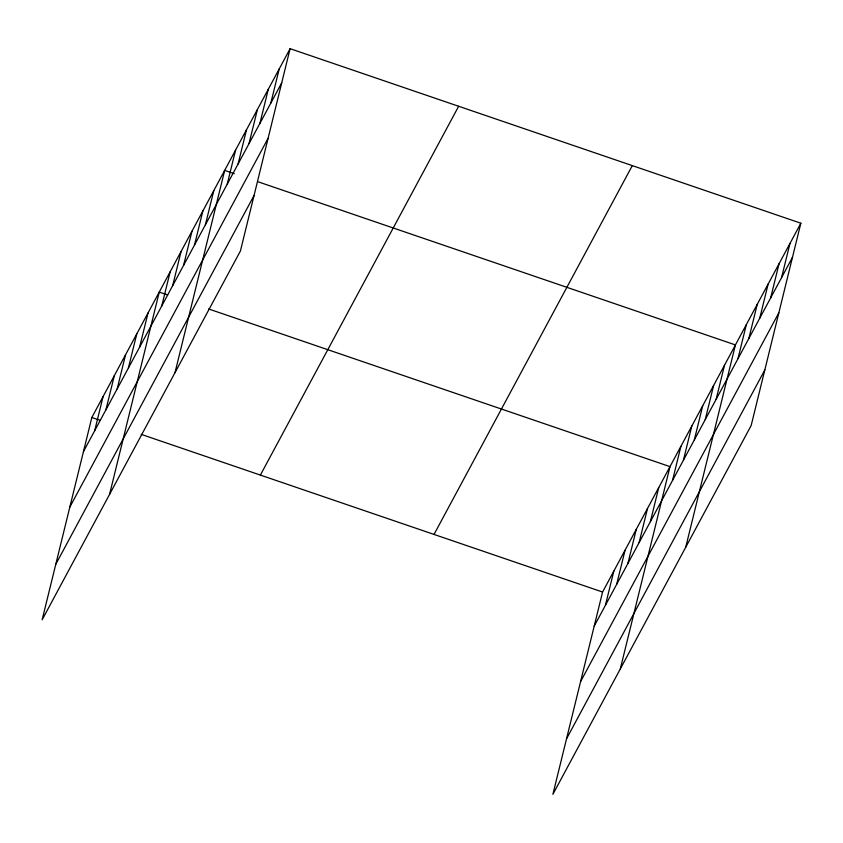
<?xml version="1.0" encoding="UTF-8"?>
<svg xmlns="http://www.w3.org/2000/svg" width="843" height="843" viewBox="0 0 843 843"><rect width="100%" height="100%" fill="white"/><g stroke="black" fill="none" stroke-linecap="round" stroke-linejoin="round"><path stroke-width="1.26" d="M290.108 48.673L91.834 417.485L42.15 619.784L240.424 250.972L290.108 48.673L800.85 223.216L751.166 425.515L552.892 794.327L602.576 592.028L800.85 223.216M94.69 430.699L103.078 396.589M105.933 409.803L114.311 375.683M117.166 388.908L125.544 354.787M128.399 368.001L136.777 333.891M139.632 347.105L148.02 312.995M109.558 494.388L159.253 292.089L167.673 294.966M161.772 305.925L170.16 271.804M172.678 285.64L181.066 251.52M183.584 265.355L191.962 231.235M194.491 245.071L202.868 210.95M205.397 224.786L213.774 190.666M174.996 372.68L224.681 170.381L234.312 173.679M227.21 184.217L235.587 150.096M238.116 163.932L246.493 129.811M249.012 143.647L257.4 109.527M259.918 123.363L268.306 89.242M270.824 103.078L279.202 68.957M605.432 605.242L613.809 571.132M616.665 584.347L625.053 550.237M627.909 563.451L636.286 529.33M639.142 542.544L647.519 508.434M650.375 521.648L658.752 487.539M620.3 668.931L669.995 466.632L208.611 308.959M672.514 480.468L680.891 446.347M683.42 460.183L691.797 426.063M694.326 439.898L702.704 405.778M705.233 419.614L713.61 385.493M716.139 399.329L724.516 365.209M685.728 547.223L735.423 344.924L258.39 181.898M737.941 358.76L746.329 324.639M748.847 338.475L757.235 304.355M759.754 318.19L768.131 284.07M770.66 297.906L779.037 263.785M781.566 277.621L789.944 243.501M83.457 451.606L281.731 82.793M69.821 507.096L268.095 138.294M55.786 564.283L254.059 195.471M260.382 475.083L458.655 106.271M434.029 534.43L632.303 165.618M594.199 626.149L792.473 257.336M580.564 681.65L778.837 312.837M566.517 738.826L764.791 370.014M91.834 417.485L100.264 420.362M141.202 434.356L602.576 592.028"/></g></svg>
